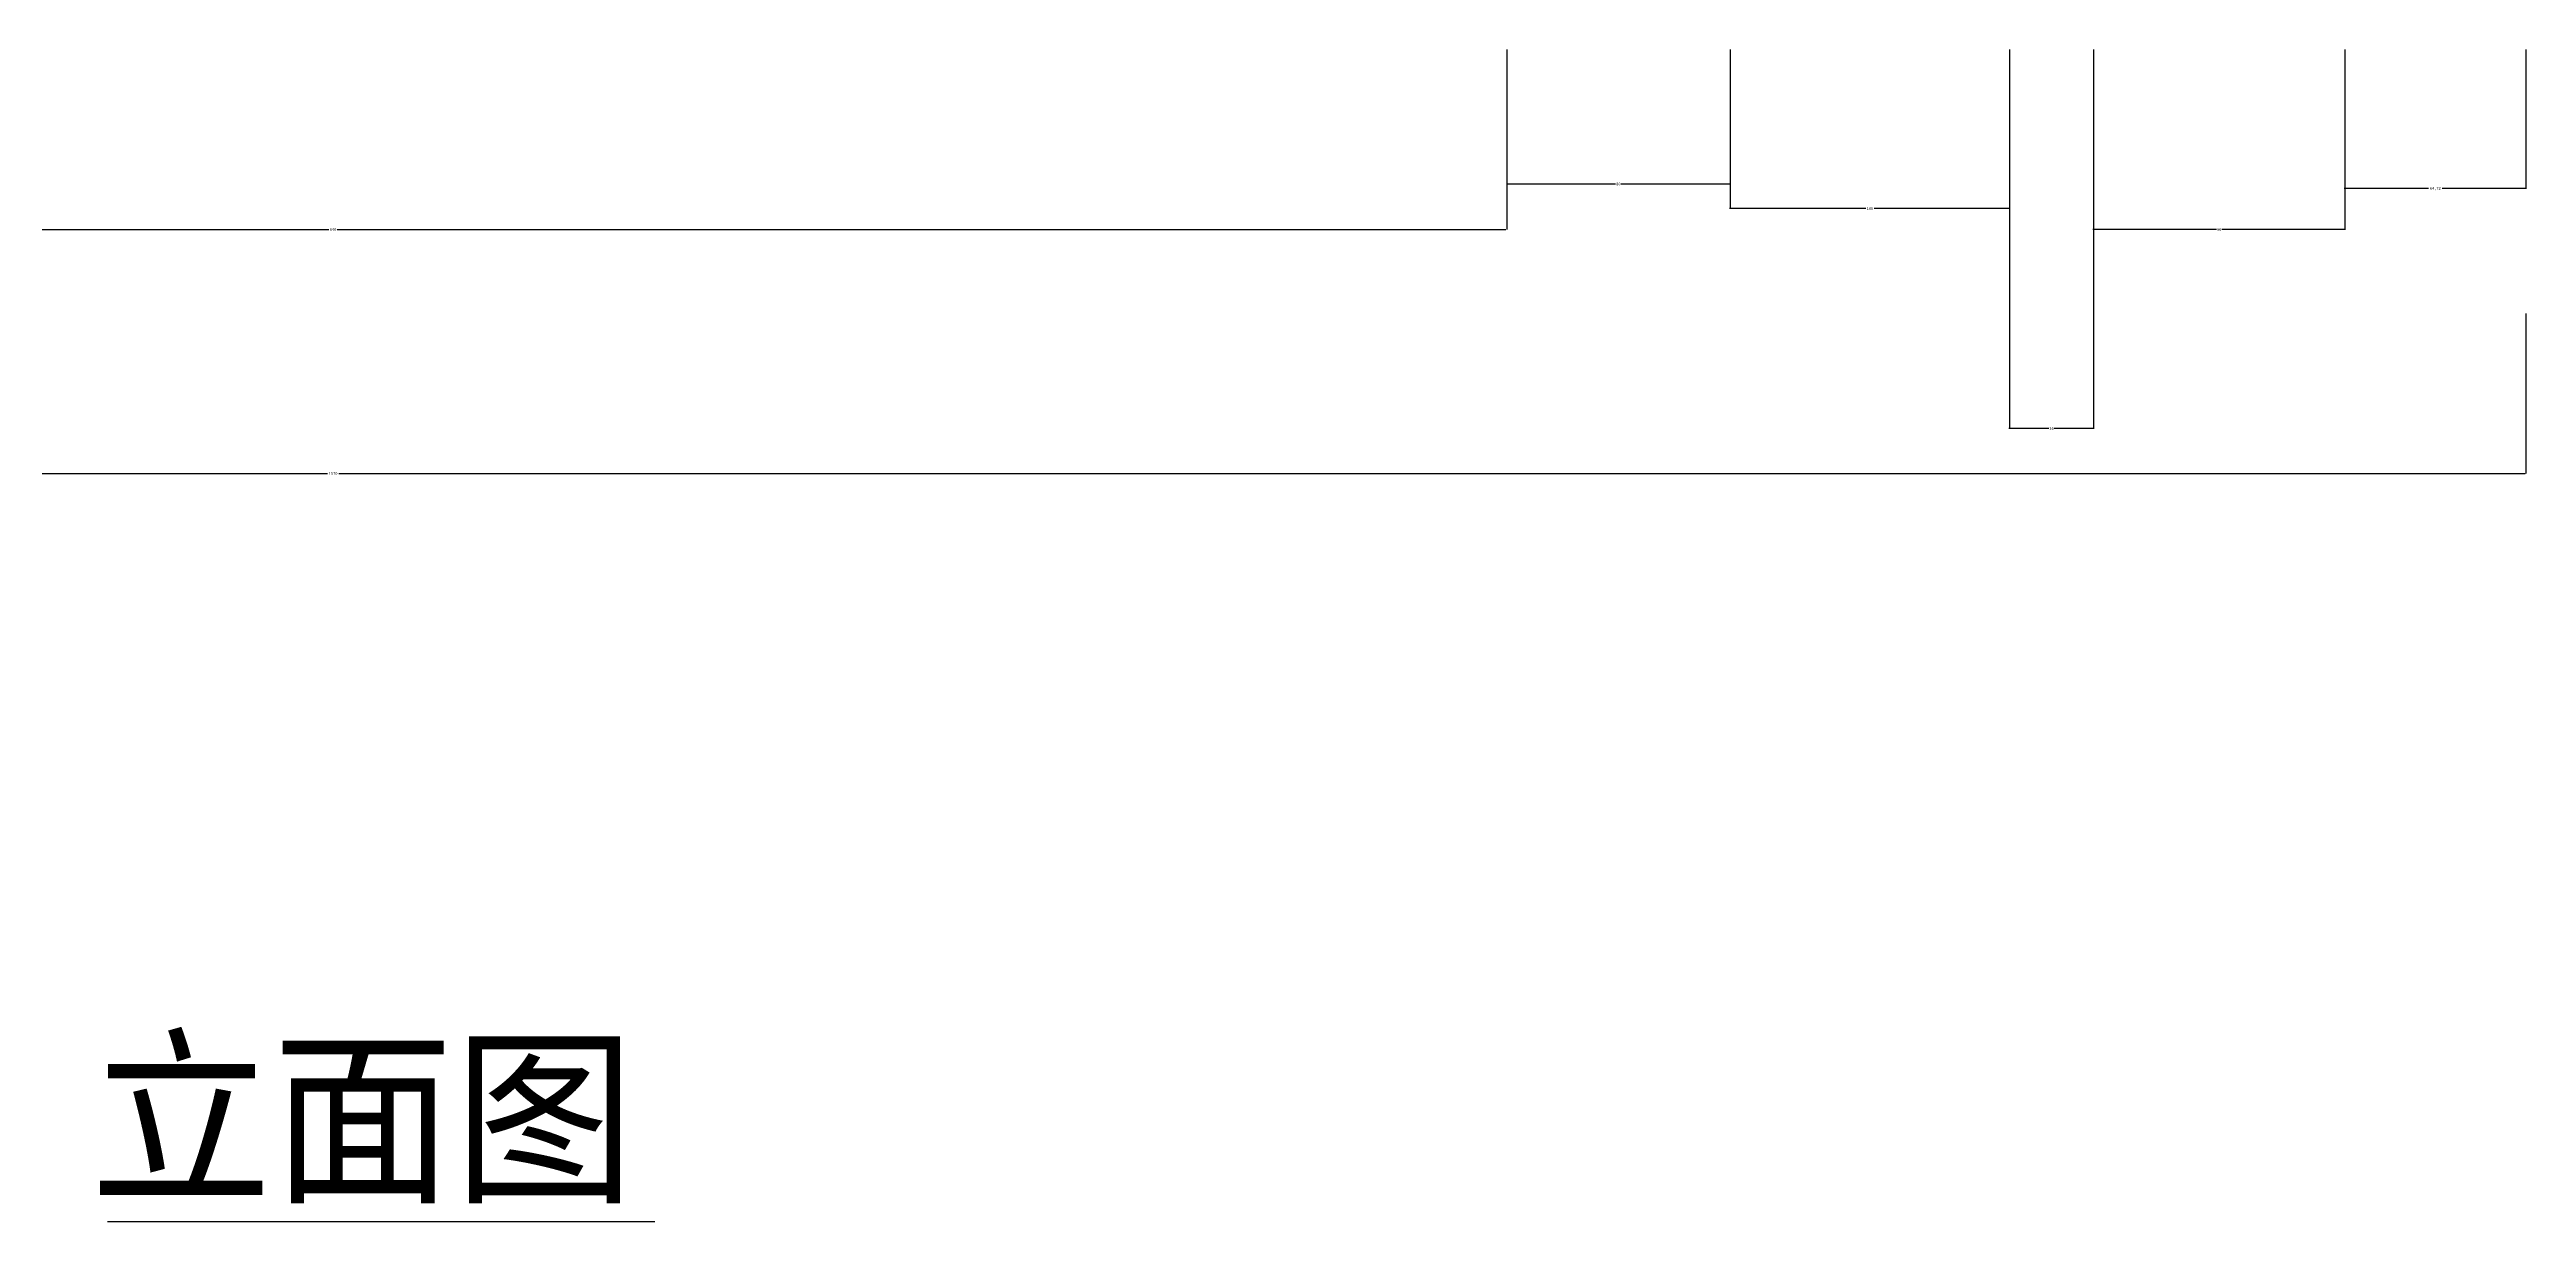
# Model space of a CAD drawing. Header units: metres. Extents: x 38 to 3506, y 780 to 4811.
# Drawn here: x 975 to 1861, y 780 to 1199 of the extents above; entities that cross this region are included whole.
import ezdxf

# ---------------------------------------------------------------- set-up
doc = ezdxf.new("R2010")
doc.units = ezdxf.units.M
doc.layers.add('3', color=3, linetype='Continuous')
doc.layers.add('TEXT', color=3, linetype='Continuous')
doc.dimstyles.get("Standard").update_dxf_attribs({"dimtxt": 2.5, "dimasz": 2.5, "dimexe": 1.25, "dimexo": 0.625, "dimtad": 1, "dimcen": 2.5, "dimazin": 3, "dimtfac": 1, "dimtmove": 0, "dimatfit": 3})

# ---------------------------------------------------------------- blocks, each defined once
blk = doc.blocks.new('*D3')
for p, q in [((656.48, 1199.44), (656.48, 1135.05)), ((1496.48, 1199.44), (1496.48, 1135.05)), ((656.73, 1135.05), (1074.98, 1135.05)), ((1077.98, 1135.05), (1496.23, 1135.05))]:
    blk.add_line(p, q)
at = {"layer": 'Defpoints'}
for p in [(656.48, 1199.44), (1496.48, 1199.44), (656.48, 1135.05)]:
    blk.add_point(p, dxfattribs=at)
at = {"layer": '3', "insert": (1076.48, 1135.05), "char_height": 1, "attachment_point": 5}
blk.add_mtext('840', dxfattribs=at)
blk = doc.blocks.new('*D4')
for p, q in [((291.76, 1105.05), (291.76, 1047.77)), ((1861.2, 1105.05), (1861.2, 1047.77)), ((292.01, 1047.77), (1074.48, 1047.77)), ((1078.48, 1047.77), (1860.95, 1047.77))]:
    blk.add_line(p, q)
at = {"layer": 'Defpoints'}
for p in [(291.76, 1105.05), (1861.2, 1105.05), (291.76, 1047.77)]:
    blk.add_point(p, dxfattribs=at)
at = {"layer": '3', "insert": (1076.48, 1047.77), "char_height": 1, "attachment_point": 5}
blk.add_mtext('1570', dxfattribs=at)
blk = doc.blocks.new('*D26')
for p, q in [((1576.48, 1199.44), (1576.48, 1142.55)), ((1676.48, 1199.44), (1676.48, 1142.55)), ((1624.98, 1142.55), (1576.23, 1142.55)), ((1676.73, 1142.55), (1627.98, 1142.55))]:
    blk.add_line(p, q)
at = {"layer": 'Defpoints'}
for p in [(1576.48, 1199.44), (1676.48, 1199.44), (1676.48, 1142.55)]:
    blk.add_point(p, dxfattribs=at)
at = {"layer": '3', "insert": (1626.48, 1142.55), "char_height": 1, "attachment_point": 5}
blk.add_mtext('100', dxfattribs=at)
blk = doc.blocks.new('*D27')
for p, q in [((1496.48, 1199.44), (1496.48, 1151.36)), ((1576.48, 1199.44), (1576.48, 1151.36)), ((1496.73, 1151.36), (1535.48, 1151.36)), ((1537.48, 1151.36), (1576.23, 1151.36))]:
    blk.add_line(p, q)
at = {"layer": 'Defpoints'}
for p in [(1496.48, 1199.44), (1576.48, 1199.44), (1496.48, 1151.36)]:
    blk.add_point(p, dxfattribs=at)
at = {"layer": '3', "insert": (1536.48, 1151.36), "char_height": 1, "attachment_point": 5}
blk.add_mtext('80', dxfattribs=at)
blk = doc.blocks.new('*D28')
for p, q in [((1796.48, 1199.44), (1796.48, 1149.67)), ((1861.2, 1199.44), (1861.2, 1149.67)), ((1826.34, 1149.67), (1796.23, 1149.67)), ((1861.45, 1149.67), (1831.34, 1149.67))]:
    blk.add_line(p, q)
at = {"layer": 'Defpoints'}
for p in [(1796.48, 1199.44), (1861.2, 1199.44), (1861.2, 1149.67)]:
    blk.add_point(p, dxfattribs=at)
at = {"layer": '3', "insert": (1828.84, 1149.67), "char_height": 1, "attachment_point": 5}
blk.add_mtext('64,72', dxfattribs=at)
blk = doc.blocks.new('*D29')
for p, q in [((1706.48, 1199.44), (1706.48, 1135.05)), ((1796.48, 1199.44), (1796.48, 1135.05)), ((1750.48, 1135.05), (1706.23, 1135.05)), ((1796.73, 1135.05), (1752.48, 1135.05))]:
    blk.add_line(p, q)
at = {"layer": 'Defpoints'}
for p in [(1706.48, 1199.44), (1796.48, 1199.44), (1796.48, 1135.05)]:
    blk.add_point(p, dxfattribs=at)
at = {"layer": '3', "insert": (1751.48, 1135.05), "char_height": 1, "attachment_point": 5}
blk.add_mtext('90', dxfattribs=at)
blk = doc.blocks.new('*D30')
for p, q in [((1676.48, 1199.44), (1676.48, 1063.81)), ((1706.48, 1199.44), (1706.48, 1063.81)), ((1690.48, 1063.81), (1676.23, 1063.81)), ((1706.73, 1063.81), (1692.48, 1063.81))]:
    blk.add_line(p, q)
at = {"layer": 'Defpoints'}
for p in [(1676.48, 1199.44), (1706.48, 1199.44), (1706.48, 1063.81)]:
    blk.add_point(p, dxfattribs=at)
at = {"layer": '3', "insert": (1691.48, 1063.81), "char_height": 1, "attachment_point": 5}
blk.add_mtext('30', dxfattribs=at)

msp = doc.modelspace()

# ---------------------------------------------------------------- linework, layer by layer
at = {"layer": 'TEXT'}
msp.add_line((995.72, 780.12), (1191.63, 780.12), dxfattribs=at)

# ---------------------------------------------------------------- texts
msp.add_text('立面图', height=50, dxfattribs=at).set_placement((989.59, 792.07))

# ---------------------------------------------------------------- dimensions: what is measured, and where the dimension line sits
at = {"layer": '3'}
for base, p1, p2, picture, middle in [((656.48, 1135.05), (656.48, 1199.44), (1496.48, 1199.44), '*D3', (1076.48, 1135.05)), ((1496.48, 1151.36), (1496.48, 1199.44), (1576.48, 1199.44), '*D27', (1536.48, 1151.36)), ((1676.48, 1142.55), (1676.48, 1199.44), (1576.48, 1199.44), '*D26', (1626.48, 1142.55)), ((1706.48, 1063.81), (1706.48, 1199.44), (1676.48, 1199.44), '*D30', (1691.48, 1063.81)), ((1796.48, 1135.05), (1796.48, 1199.44), (1706.48, 1199.44), '*D29', (1751.48, 1135.05)), ((1861.2, 1149.67), (1861.2, 1199.44), (1796.48, 1199.44), '*D28', (1828.84, 1149.67))]:
    dim = msp.add_linear_dim(base=base, p1=p1, p2=p2, dimstyle='Standard', dxfattribs=at)
    dim.commit()
    dim.dimension.update_dxf_attribs({"geometry": picture, "text_midpoint": middle})
dim = msp.add_linear_dim(base=(291.76, 1047.77), p1=(291.76, 1105.05), p2=(1861.2, 1105.05), text='1570', dimstyle='Standard', dxfattribs=at)
dim.commit()
dim.dimension.update_dxf_attribs({"geometry": '*D4', "text_midpoint": (1076.48, 1047.77)})

doc.saveas('drawing.dxf')
